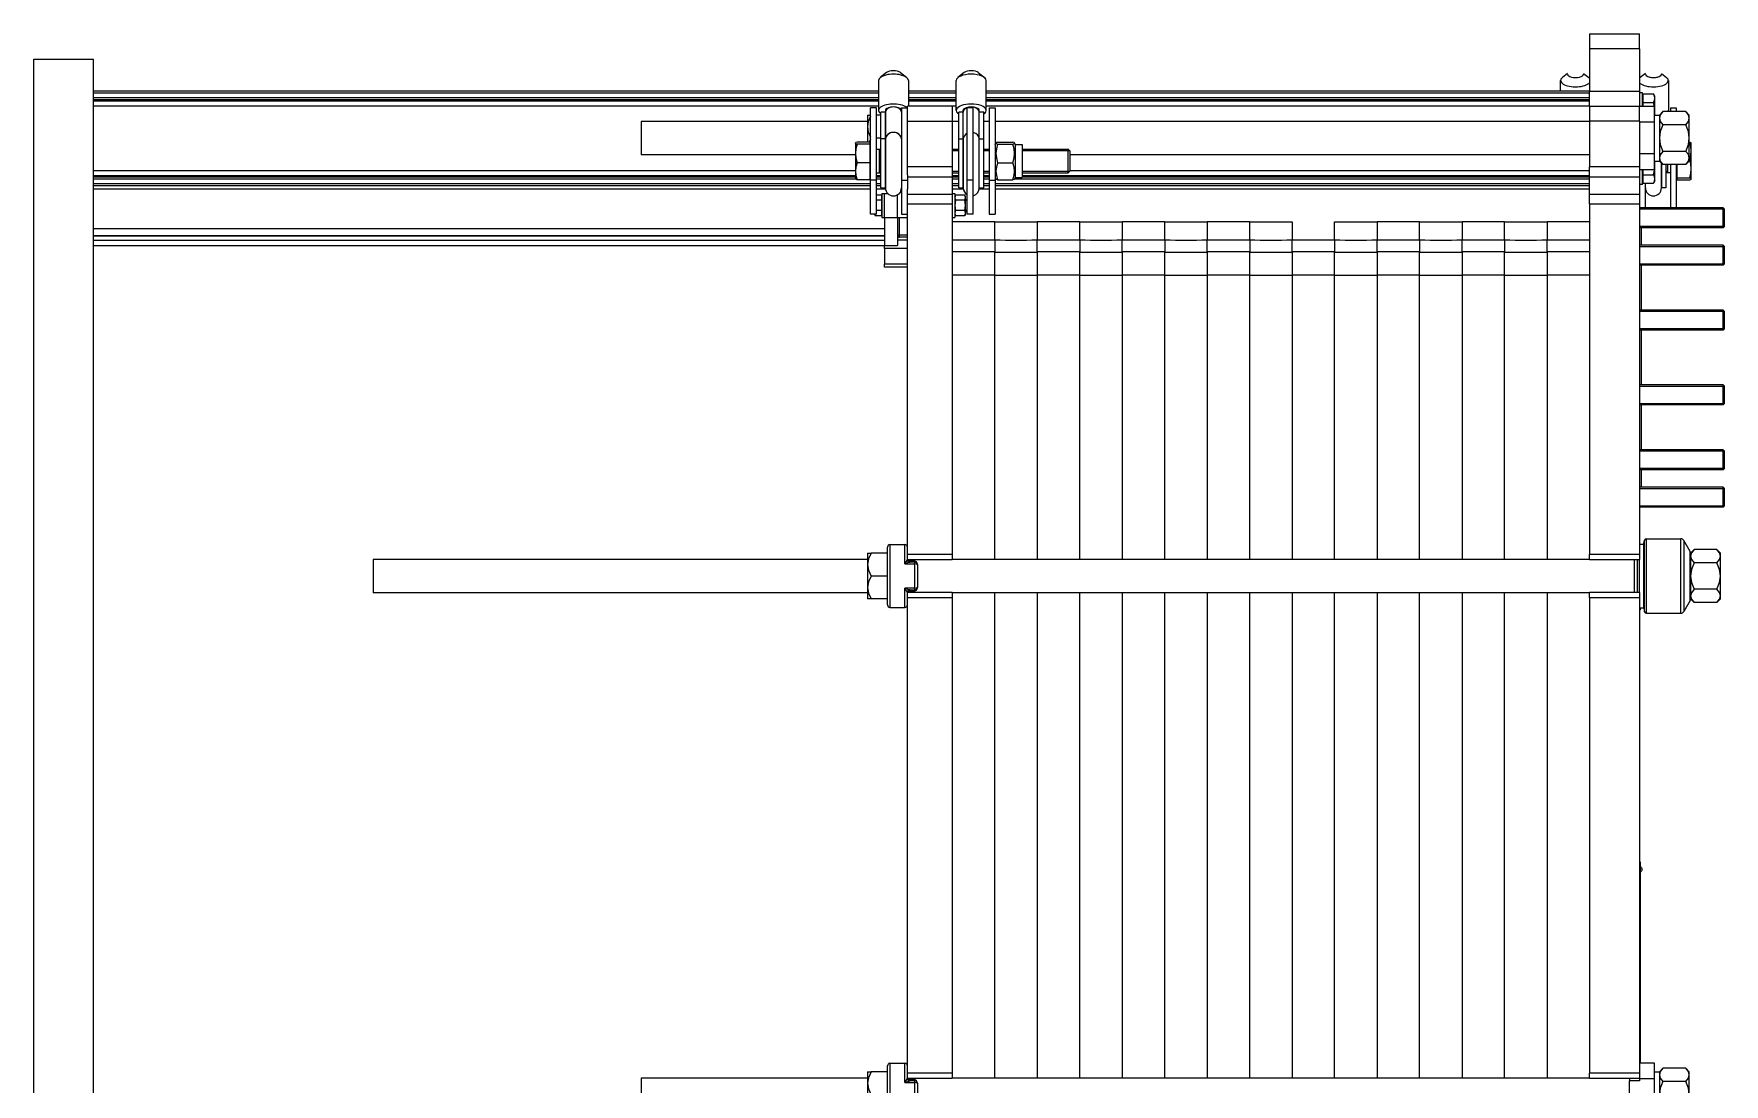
# Model space of a CAD drawing. Extents: x -181672 to 290600, y -29000 to 395522.
# Drawn here: x -168332 to -166637, y 27131 to 28184 of the extents above; entities that cross this region are included whole.
import ezdxf

# ---------------------------------------------------------------- set-up
doc = ezdxf.new("R2010")
doc.units = 0
doc.header["$LTSCALE"] = 10

# ---------------------------------------------------------------- blocks, each defined once
blk = doc.blocks.new('XFM7P20PCW$0$A$C5a31e6e3')
for p, q in [((1560, 2082.5), (1560, 2067.5)), ((1560, 2082.5), (1610, 2082.5)), ((1610, 2067.5), (1610, 2082.5)), ((0, 2057), (60, 2057)), ((0, 0), (0, 2057)), ((60, 0), (60, 2057)), ((1560, 2067.5), (1560, 2025)), ((1610, 2067.5), (1560, 2067.5)), ((1610, 2067.5), (1610, 2025)), ((847, 2035.7), (847, 2005.8)), ((854.9, 2043.6), (848.7, 2038.6)), ((869.1, 2043.6), (875.3, 2038.6)), ((877, 2035.7), (877, 2010)), ((925, 2005.8), (925, 2035.7)), ((932.9, 2043.6), (926.7, 2038.6)), ((947.1, 2043.6), (953.3, 2038.6)), ((955, 2005.8), (955, 2035.7)), ((1531, 2025), (1531, 2035.7)), ((1538, 2042.8), (1532.7, 2038.6)), ((1554, 2042.8), (1559.3, 2038.6)), ((1616, 2042.8), (1610.7, 2038.6)), ((1632, 2042.8), (1637.3, 2038.6)), ((1639, 2035.7), (1639, 2005.8)), ((847, 2025), (60, 2025)), ((847, 2023), (60, 2023)), ((847, 2018.3), (60, 2018.3)), ((925, 2025), (877, 2025)), ((925, 2023), (877, 2023)), ((925, 2018.3), (877, 2018.3)), ((1560, 2025), (955, 2025)), ((1560, 2023), (955, 2023)), ((1560, 2018.3), (955, 2018.3)), ((1560, 2025), (1610, 2025)), ((1560, 2010), (1560, 2025)), ((1610, 2025), (1610, 2010)), ((1613, 2023.5), (1610, 2023.5)), ((1613, 2009.8), (1613, 2023.5)), ((1613.8, 2019.1), (1613, 2019.1)), ((1613.8, 2022.3), (1624.2, 2022.3)), ((1613.8, 2013.7), (1613.8, 2022.3)), ((1625.5, 2020), (1624.2, 2022.3)), ((1625.5, 2018), (1625.5, 2020)), ((1625.5, 2005), (1625.5, 2018)), ((847, 2016.3), (60, 2016.3)), ((847, 2015), (60, 2015)), ((847, 2010), (60, 2010)), ((836, 2001), (839, 2001)), ((836, 2001), (836, 1989.5)), ((845, 2008.2), (839, 2008.2)), ((839, 1935.7), (839, 2008.2)), ((845, 1935.7), (845, 2008.2)), ((849.5, 2001), (845, 2001)), ((849.5, 1977.1), (849.5, 2003.9)), ((854, 2003.9), (849.5, 2003.9)), ((854, 2005.8), (854, 2003.9)), ((854, 2003.9), (854, 1977.1)), ((854, 1977.1), (854, 2003.9)), ((870, 2008.2), (870, 1935.7)), ((870, 2008.2), (876, 2008.2)), ((876, 1995), (876, 2010)), ((921, 2010), (876, 2010)), ((925, 2016.3), (877, 2016.3)), ((925, 2015), (877, 2015)), ((925, 2010), (877, 2010)), ((921, 2010), (921, 1995)), ((927.5, 1977.1), (927.5, 2003.9)), ((932, 2003.9), (927.5, 2003.9)), ((932, 2003.9), (932, 2005.8)), ((932, 1977.1), (932, 2003.9)), ((932, 1977.1), (932, 2003.9)), ((942, 2008.2), (936, 2008.2)), ((936, 1935.7), (936, 2008.2)), ((942, 1935.7), (942, 2008.2)), ((948, 2003.9), (948, 2005.8)), ((948, 1977.1), (948, 2003.9)), ((948, 1977.1), (948, 2003.9)), ((952.5, 2003.9), (948, 2003.9)), ((952.5, 1977.1), (952.5, 2003.9)), ((1560, 2016.3), (955, 2016.3)), ((1560, 2015), (955, 2015)), ((1560, 2010), (955, 2010)), ((958, 2008.2), (958, 1935.7)), ((958, 2008.2), (964, 2008.2)), ((964, 2008.2), (964, 1935.7)), ((1560, 2010), (1610, 2010)), ((1560, 2010), (1560, 1995)), ((1610, 1995), (1610, 2010)), ((1625, 2009.8), (1610, 2009.8)), ((1613.8, 2013.7), (1624.2, 2013.7)), ((1613.8, 2009.8), (1613.8, 2013.7)), ((1625, 1993.9), (1625, 2009.8)), ((1625, 2001), (1630, 2001)), ((1625.2, 2001), (1625.5, 2005)), ((1625.5, 2001), (1625.5, 2005)), ((1630, 2001), (1633.6, 2004.6)), ((1630, 2001), (1630, 1955)), ((1630, 2001), (1630, 1997.9)), ((1656.4, 2004.6), (1633.6, 2004.6)), ((1641, 2008.2), (1641, 2004.6)), ((1641, 2008.2), (1647, 2008.2)), ((1647, 2008.2), (1647, 2004.6)), ((1660, 2001), (1656.4, 2004.6)), ((1660, 1997.9), (1660, 2001)), ((609, 1994.7), (609, 1961.3)), ((836, 1994.7), (609, 1994.7)), ((836, 1989.5), (836, 1973.8)), ((876, 1995), (921, 1995)), ((876, 1949.3), (876, 1995)), ((921, 1995), (921, 1949.3)), ((927.5, 1994.7), (921, 1994.7)), ((958, 1994.7), (952.5, 1994.7)), ((1560, 1994.7), (964, 1994.7)), ((1560, 1995), (1560, 1949.3)), ((1610, 1995), (1560, 1995)), ((1610, 1995), (1610, 1949.3)), ((1625, 1993.9), (1610, 1993.9)), ((1625, 1962.1), (1625, 1993.9)), ((1630, 1997.9), (1630, 1978)), ((1656.4, 1991.3), (1633.6, 1991.3)), ((1660, 1978), (1660, 1997.9)), ((824, 1973), (824, 1973.1)), ((824, 1973), (824, 1972.9)), ((824, 1972.9), (824, 1962.6)), ((838.2, 1973.8), (825.6, 1973.8)), ((838.2, 1972), (825.6, 1972)), ((839, 1977), (837.5, 1973.8)), ((838.2, 1973.8), (838.2, 1972)), ((838.2, 1972), (838.2, 1953.2)), ((838.2, 1971.6), (839, 1971.6)), ((849.5, 1978), (845, 1978)), ((845, 1967), (849.5, 1967)), ((848, 1943), (848, 1967)), ((854, 1977.1), (849.5, 1977.1)), ((849.5, 1928), (849.5, 1977.1)), ((854, 1977.1), (854, 1928)), ((854, 1928), (854, 1977.1)), ((921, 1967), (927.5, 1967)), ((927.5, 1928), (927.5, 1977.1)), ((927.5, 1977.1), (932, 1977.1)), ((932, 1977.1), (932, 1928)), ((932, 1928), (932, 1977.1)), ((948, 1928), (948, 1977.1)), ((948, 1977.1), (952.5, 1977.1)), ((948, 1928), (948, 1977.1)), ((952.5, 1928), (952.5, 1977.1)), ((952.5, 1967), (958, 1967)), ((964, 1971.6), (964.8, 1973.1)), ((966.4, 1973.8), (981.8, 1973.8)), ((966.4, 1972), (981.8, 1972)), ((984.2, 1971.6), (983.4, 1973.1)), ((984.2, 1971.6), (984.2, 1938.4)), ((984.2, 1971.6), (991.1, 1971.6)), ((991.1, 1971.6), (991.1, 1938.4)), ((991.1, 1967), (1037.2, 1967)), ((1037.2, 1943), (1037.2, 1967)), ((1039, 1965.2), (1037.2, 1967)), ((1630, 1978), (1630, 1958.1)), ((1660, 1958.1), (1660, 1978)), ((1660, 1973.8), (1660.4, 1973.8)), ((1660.4, 1973.8), (1662, 1973.1)), ((1662, 1973), (1662, 1973.1)), ((1662, 1965.3), (1662, 1973)), ((824, 1961.3), (609, 1961.3)), ((824, 1962.6), (824, 1944.7)), ((838.2, 1953.2), (825.6, 1953.2)), ((838.2, 1953.2), (838.2, 1936.2)), ((849.5, 1965.2), (848, 1965.2)), ((876, 1941), (876, 1949.3)), ((921, 1949.3), (876, 1949.3)), ((927.5, 1965.2), (921, 1965.2)), ((921, 1949.3), (921, 1939.3)), ((958, 1965.2), (952.5, 1965.2)), ((966.4, 1953.2), (981.8, 1953.2)), ((1039, 1965.2), (991.1, 1965.2)), ((1039, 1965.2), (1039, 1944.8)), ((1560, 1961.3), (1039, 1961.3)), ((1560, 1939.3), (1560, 1949.3)), ((1610, 1949.3), (1560, 1949.3)), ((1625, 1962.1), (1610, 1962.1)), ((1610, 1949.3), (1610, 1939.3)), ((1625, 1946.2), (1625, 1962.1)), ((1625.5, 1950), (1625, 1955)), ((1625, 1955), (1630, 1955)), ((1625.5, 1950), (1625.5, 1955)), ((1625.5, 1937), (1625.5, 1950)), ((1630, 1958.1), (1630, 1955)), ((1630, 1955), (1633.6, 1951.4)), ((1632, 1928), (1632, 1953)), ((1632, 1953), (1632, 1928)), ((1656.4, 1964.7), (1633.6, 1964.7)), ((1656.4, 1951.4), (1633.6, 1951.4)), ((1636.5, 1951.4), (1636.5, 1928)), ((1638, 1951.4), (1638, 1943)), ((1641, 1951.4), (1641, 1908.1)), ((1647, 1951.4), (1647, 1908.1)), ((1647.8, 1938), (1647.8, 1951.4)), ((1660, 1955), (1656.4, 1951.4)), ((1660, 1955), (1660, 1958.1)), ((1660, 1956.8), (1660.4, 1956.8)), ((1662, 1947.4), (1662, 1965.3)), ((824, 1945), (60, 1945)), ((824, 1940), (60, 1940)), ((824, 1938.7), (60, 1938.7)), ((824.3, 1936.7), (60, 1936.7)), ((824, 1944.7), (824, 1937)), ((824, 1937), (824, 1936.9)), ((825.6, 1936.2), (824, 1936.9)), ((838.2, 1936.2), (825.6, 1936.2)), ((838.2, 1938.4), (839, 1938.4)), ((839, 1936.7), (838.2, 1936.7)), ((845, 1935.7), (839, 1935.7)), ((839, 1901.8), (839, 1935.7)), ((845, 1943), (849.5, 1943)), ((849.5, 1940), (845, 1940)), ((849.5, 1938.7), (845, 1938.7)), ((849.5, 1936.7), (845, 1936.7)), ((845, 1901.8), (845, 1935.7)), ((848, 1944.8), (849.5, 1944.8)), ((870, 1935.7), (870, 1901.8)), ((870, 1935.7), (876, 1935.7)), ((876, 1941), (876, 1935.7)), ((876, 1939.3), (921, 1939.3)), ((876, 1935.7), (876, 1926.7)), ((921, 1944.8), (927.5, 1944.8)), ((921, 1943), (927.5, 1943)), ((927.5, 1940), (921, 1940)), ((921, 1939.3), (921, 1921.4)), ((927.5, 1938.7), (921, 1938.7)), ((927.5, 1936.7), (921, 1936.7)), ((942, 1935.7), (936, 1935.7)), ((936, 1901.8), (936, 1935.7)), ((942, 1901.8), (942, 1935.7)), ((952.5, 1944.8), (958, 1944.8)), ((952.5, 1943), (958, 1943)), ((958, 1940), (952.5, 1940)), ((958, 1938.7), (952.5, 1938.7)), ((958, 1936.7), (952.5, 1936.7)), ((958, 1935.7), (958, 1901.8)), ((958, 1935.7), (964, 1935.7)), ((964, 1938.4), (964.8, 1936.9)), ((965.1, 1936.7), (964, 1936.7)), ((964, 1935.7), (964, 1901.8)), ((966.4, 1936.2), (981.8, 1936.2)), ((1560, 1936.7), (983.1, 1936.7)), ((984.2, 1938.4), (983.4, 1936.9)), ((984.2, 1938.4), (991.1, 1938.4)), ((991.1, 1944.8), (1039, 1944.8)), ((991.1, 1943), (1037.2, 1943)), ((1560, 1940), (991.1, 1940)), ((1560, 1938.7), (991.1, 1938.7)), ((1039, 1944.8), (1037.2, 1943)), ((1560, 1945), (1039, 1945)), ((1560, 1939.3), (1610, 1939.3)), ((1560, 1921.4), (1560, 1939.3)), ((1625, 1946.2), (1610, 1946.2)), ((1610, 1939.3), (1610, 1921.4)), ((1613, 1931.5), (1613, 1946.2)), ((1613.8, 1935.9), (1613, 1935.9)), ((1613.8, 1941.3), (1613.8, 1946.2)), ((1613.8, 1941.3), (1624.2, 1941.3)), ((1613.8, 1932.7), (1613.8, 1941.3)), ((1613.8, 1932.7), (1624.2, 1932.7)), ((1616, 1908.1), (1616, 1932.7)), ((1625.5, 1935), (1624.2, 1932.7)), ((1625.5, 1935), (1625.5, 1937)), ((1636.5, 1944.8), (1638, 1944.8)), ((1641, 1943), (1636.5, 1943)), ((1647.8, 1938.4), (1647, 1938.4)), ((1647.8, 1938), (1660.4, 1938)), ((1647.8, 1936.2), (1647.8, 1938)), ((1647.8, 1936.2), (1660.4, 1936.2)), ((1662, 1937.1), (1662, 1947.4)), ((1662, 1937), (1662, 1937.1)), ((1662, 1937), (1662, 1936.9)), ((839, 1932), (60, 1932)), ((839, 1930), (60, 1930)), ((60, 1927), (839, 1927)), ((849.5, 1932), (845, 1932)), ((849.5, 1930), (845, 1930)), ((845, 1927), (854.1, 1927)), ((849.9, 1920.9), (845, 1920.9)), ((849.9, 1915.7), (845, 1915.7)), ((849.5, 1928), (854, 1928)), ((849.9, 1920.9), (849.9, 1915.7)), ((849.9, 1918.8), (850.5, 1918.8)), ((849.9, 1915.7), (849.9, 1905.3)), ((850.5, 1922.5), (850.5, 1898.5)), ((850.5, 1922.5), (853, 1922.5)), ((853, 1898.3), (853, 1922.5)), ((853, 1922.5), (856.2, 1922.5)), ((866, 1898.3), (866, 1921.1)), ((870, 1923), (868.2, 1923)), ((869.9, 1927), (870, 1927)), ((876, 1921.4), (876, 1926.7)), ((876, 1912), (876, 1921.4)), ((921, 1921.4), (876, 1921.4)), ((927.5, 1932), (921, 1932)), ((927.5, 1930), (921, 1930)), ((921, 1927), (932.1, 1927)), ((921, 1922.5), (923.5, 1922.5)), ((921, 1921.4), (921, 1912)), ((923.5, 1922.5), (923.5, 1898.5)), ((924.3, 1920.9), (923.5, 1918.3)), ((923.5, 1919.5), (924.3, 1920.9)), ((923.5, 1918.3), (924.3, 1915.7)), ((924.3, 1915.7), (923.5, 1910.5)), ((933.5, 1920.9), (924.3, 1920.9)), ((933.5, 1915.7), (924.3, 1915.7)), ((927.5, 1928), (932, 1928)), ((934.3, 1918.3), (933.5, 1920.9)), ((934.3, 1919.5), (933.5, 1920.9)), ((933.5, 1915.7), (934.3, 1918.3)), ((934.3, 1910.5), (933.5, 1915.7)), ((934.3, 1918.3), (934.3, 1919.5)), ((934.3, 1910.5), (934.3, 1918.3)), ((934.3, 1916.5), (936, 1916.5)), ((936, 1915.4), (934.3, 1915.4)), ((947.9, 1927), (958, 1927)), ((948, 1928), (952.5, 1928)), ((958, 1932), (952.5, 1932)), ((958, 1930), (952.5, 1930)), ((1560, 1932), (964, 1932)), ((1560, 1930), (964, 1930)), ((964, 1927), (1560, 1927)), ((1560, 1912), (1560, 1921.4)), ((1610, 1921.4), (1560, 1921.4)), ((1613, 1931.5), (1610, 1931.5)), ((1610, 1921.4), (1610, 1912)), ((1636.5, 1928), (1632, 1928)), ((845, 1901.8), (839, 1901.8)), ((843, 1901.8), (843, 1901.5)), ((843, 1901.5), (843.8, 1900.1)), ((843.1, 1901.8), (843.8, 1900.1)), ((849.9, 1900.1), (843.8, 1900.1)), ((849.9, 1905.3), (845, 1905.3)), ((849.9, 1905.3), (849.9, 1900.1)), ((849.9, 1902.2), (850.5, 1902.2)), ((850.5, 1898.5), (853, 1898.5)), ((870, 1901.8), (876, 1901.8)), ((876, 1912), (921, 1912)), ((876, 1560.5), (876, 1912)), ((921, 1912), (921, 1560.5)), ((921, 1898.5), (923.5, 1898.5)), ((923.5, 1910.5), (924.3, 1905.3)), ((924.3, 1905.3), (923.5, 1902.7)), ((923.5, 1902.7), (924.3, 1900.1)), ((923.5, 1901.5), (924.3, 1900.1)), ((933.5, 1905.3), (924.3, 1905.3)), ((933.5, 1900.1), (924.3, 1900.1)), ((933.5, 1905.3), (934.3, 1910.5)), ((934.3, 1902.7), (933.5, 1905.3)), ((933.5, 1900.1), (934.3, 1902.7)), ((934.3, 1901.5), (933.5, 1900.1)), ((934.3, 1902.7), (934.3, 1910.5)), ((934.3, 1905.6), (936, 1905.6)), ((934.3, 1904.5), (936, 1904.5)), ((934.3, 1901.5), (934.3, 1902.7)), ((942, 1901.8), (936, 1901.8)), ((958, 1901.8), (964, 1901.8)), ((1560, 1912), (1610, 1912)), ((1560, 1912), (1560, 1560.5)), ((1610, 1912), (1610, 1560.5)), ((1694, 1908.1), (1610, 1908.1)), ((1695, 1906.6), (1610, 1906.6)), ((1694, 1888.1), (1694, 1908.1)), ((1695, 1907.1), (1694, 1908.1)), ((1695, 1907.1), (1695, 1889.1)), ((853, 1887), (60, 1887)), ((853, 1898.3), (853, 1870.2)), ((853, 1898.3), (866, 1898.3)), ((866, 1898.3), (866, 1870.2)), ((876, 1898), (866, 1898)), ((868, 1880.5), (868, 1898)), ((963.6, 1894), (921, 1894)), ((963.6, 1875.8), (963.6, 1894)), ((1006.2, 1894), (1006.2, 1875.8)), ((1048.8, 1894), (1006.2, 1894)), ((1048.8, 1875.8), (1048.8, 1894)), ((1091.4, 1894), (1091.4, 1875.8)), ((1134, 1894), (1091.4, 1894)), ((1134, 1875.8), (1134, 1894)), ((1176.6, 1894), (1176.6, 1875.8)), ((1219.2, 1894), (1176.6, 1894)), ((1219.2, 1875.8), (1219.2, 1894)), ((1261.8, 1894), (1261.8, 1875.8)), ((1304.4, 1875.8), (1304.4, 1894)), ((1347, 1894), (1347, 1875.8)), ((1389.6, 1894), (1347, 1894)), ((1389.6, 1875.8), (1389.6, 1894)), ((1432.2, 1894), (1432.2, 1875.8)), ((1474.8, 1894), (1432.2, 1894)), ((1474.8, 1875.8), (1474.8, 1894)), ((1517.4, 1894), (1517.4, 1875.8)), ((1560, 1894), (1517.4, 1894)), ((1610, 1889.6), (1695, 1889.6)), ((1694, 1888.1), (1610, 1888.1)), ((1612, 1870.5), (1612, 1888.1)), ((1695, 1889.1), (1694, 1888.1)), ((853, 1880), (60, 1880)), ((853, 1879.8), (60, 1879.8)), ((853, 1875.3), (60, 1875.3)), ((853, 1870), (60, 1870)), ((853, 1867.2), (853, 1870.2)), ((853, 1870.2), (866, 1870.2)), ((853, 1867.2), (853, 1851.5)), ((876, 1867.2), (853, 1867.2)), ((868, 1880.5), (866, 1880.5)), ((876, 1875.5), (866, 1875.5)), ((876, 1880.5), (868, 1880.5)), ((868, 1878.5), (868, 1880.5)), ((876, 1878.5), (868, 1878.5)), ((963.6, 1875.8), (921, 1875.8)), ((963.6, 1875.8), (963.6, 1863.8)), ((1006.2, 1863.8), (1006.2, 1875.8)), ((1048.8, 1875.8), (1006.2, 1875.8)), ((1048.8, 1875.8), (1048.8, 1863.8)), ((1091.4, 1863.8), (1091.4, 1875.8)), ((1134, 1875.8), (1091.4, 1875.8)), ((1134, 1875.8), (1134, 1863.8)), ((1176.6, 1863.8), (1176.6, 1875.8)), ((1219.2, 1875.8), (1176.6, 1875.8)), ((1219.2, 1875.8), (1219.2, 1863.8)), ((1261.8, 1863.8), (1261.8, 1875.8)), ((1304.4, 1875.8), (1261.8, 1875.8)), ((1304.4, 1875.8), (1304.4, 1863.8)), ((1347, 1863.8), (1347, 1875.8)), ((1389.6, 1875.8), (1347, 1875.8)), ((1389.6, 1875.8), (1389.6, 1863.8)), ((1432.2, 1863.8), (1432.2, 1875.8)), ((1474.8, 1875.8), (1432.2, 1875.8)), ((1474.8, 1875.8), (1474.8, 1863.8)), ((1517.4, 1863.8), (1517.4, 1875.8)), ((1560, 1875.8), (1517.4, 1875.8)), ((1694, 1870.5), (1610, 1870.5)), ((1695, 1869), (1610, 1869)), ((1694, 1850.5), (1694, 1870.5)), ((1695, 1869.5), (1694, 1870.5)), ((1695, 1869.5), (1695, 1851.5)), ((853, 1848.5), (853, 1851.5)), ((876, 1851.5), (853, 1851.5)), ((876, 1848.5), (853, 1848.5)), ((963.6, 1863.8), (921, 1863.8)), ((963.6, 1840.5), (963.6, 1863.8)), ((1006.2, 1863.8), (1006.2, 1840.5)), ((1048.8, 1863.8), (1006.2, 1863.8)), ((1048.8, 1840.5), (1048.8, 1863.8)), ((1091.4, 1863.8), (1091.4, 1840.5)), ((1134, 1863.8), (1091.4, 1863.8)), ((1134, 1840.5), (1134, 1863.8)), ((1176.6, 1863.8), (1176.6, 1840.5)), ((1219.2, 1863.8), (1176.6, 1863.8)), ((1219.2, 1840.5), (1219.2, 1863.8)), ((1261.8, 1863.8), (1261.8, 1840.5)), ((1304.4, 1863.8), (1261.8, 1863.8)), ((1304.4, 1840.5), (1304.4, 1863.8)), ((1347, 1863.8), (1347, 1840.5)), ((1389.6, 1863.8), (1347, 1863.8)), ((1389.6, 1840.5), (1389.6, 1863.8)), ((1432.2, 1863.8), (1432.2, 1840.5)), ((1474.8, 1863.8), (1432.2, 1863.8)), ((1474.8, 1840.5), (1474.8, 1863.8)), ((1517.4, 1863.8), (1517.4, 1840.5)), ((1560, 1863.8), (1517.4, 1863.8)), ((1610, 1852), (1695, 1852)), ((1694, 1850.5), (1610, 1850.5)), ((1612, 1805.5), (1612, 1850.5)), ((1695, 1851.5), (1694, 1850.5)), ((963.6, 1840.5), (921, 1840.5)), ((963.6, 1555.7), (963.6, 1840.5)), ((1006.2, 1840.5), (1006.2, 1555.7)), ((1048.8, 1840.5), (1006.2, 1840.5)), ((1048.8, 1555.7), (1048.8, 1840.5)), ((1091.4, 1840.5), (1091.4, 1555.7)), ((1134, 1840.5), (1091.4, 1840.5)), ((1134, 1555.7), (1134, 1840.5)), ((1176.6, 1840.5), (1176.6, 1555.7)), ((1219.2, 1840.5), (1176.6, 1840.5)), ((1219.2, 1555.7), (1219.2, 1840.5)), ((1261.8, 1840.5), (1261.8, 1555.7)), ((1304.4, 1840.5), (1261.8, 1840.5)), ((1304.4, 1555.7), (1304.4, 1840.5)), ((1347, 1840.5), (1347, 1555.7)), ((1389.6, 1840.5), (1347, 1840.5)), ((1389.6, 1555.7), (1389.6, 1840.5)), ((1432.2, 1840.5), (1432.2, 1555.7)), ((1474.8, 1840.5), (1432.2, 1840.5)), ((1474.8, 1555.7), (1474.8, 1840.5)), ((1517.4, 1840.5), (1517.4, 1555.7)), ((1560, 1840.5), (1517.4, 1840.5)), ((1694, 1805.5), (1610, 1805.5)), ((1695, 1804), (1610, 1804)), ((1694, 1785.5), (1694, 1805.5)), ((1695, 1804.5), (1694, 1805.5)), ((1695, 1804.5), (1695, 1786.5)), ((1610, 1787), (1695, 1787)), ((1694, 1785.5), (1610, 1785.5)), ((1612, 1730.5), (1612, 1785.5)), ((1695, 1786.5), (1694, 1785.5)), ((1694, 1730.5), (1610, 1730.5)), ((1695, 1729), (1610, 1729)), ((1694, 1710.5), (1694, 1730.5)), ((1695, 1729.5), (1694, 1730.5)), ((1695, 1729.5), (1695, 1711.5)), ((1610, 1712), (1695, 1712)), ((1694, 1710.5), (1610, 1710.5)), ((1612, 1665.5), (1612, 1710.5)), ((1695, 1711.5), (1694, 1710.5)), ((1694, 1665.5), (1610, 1665.5)), ((1695, 1664), (1610, 1664)), ((1694, 1645.5), (1694, 1665.5)), ((1695, 1664.5), (1694, 1665.5)), ((1695, 1664.5), (1695, 1646.5)), ((1610, 1647), (1695, 1647)), ((1694, 1645.5), (1610, 1645.5)), ((1612, 1627.9), (1612, 1645.5)), ((1695, 1646.5), (1694, 1645.5)), ((1694, 1627.9), (1610, 1627.9)), ((1694, 1607.9), (1694, 1627.9)), ((1695, 1626.9), (1694, 1627.9)), ((1695, 1626.4), (1610, 1626.4)), ((1695, 1626.9), (1695, 1608.9)), ((1610, 1609.4), (1695, 1609.4)), ((1694, 1607.9), (1610, 1607.9)), ((1695, 1608.9), (1694, 1607.9)), ((836, 1562), (839.6, 1562)), ((836, 1562), (836, 1550.5)), ((856, 1562), (839.6, 1562)), ((856, 1510), (856, 1568)), ((858.5, 1570.5), (858.5, 1507.5)), ((858.5, 1570.5), (873.5, 1570.5)), ((873.5, 1551.2), (873.5, 1570.5)), ((876, 1555.5), (876, 1560.5)), ((921, 1560.5), (876, 1560.5)), ((921, 1560.5), (921, 1555.5)), ((1560, 1555.5), (1560, 1560.5)), ((1610, 1560.5), (1560, 1560.5)), ((1610, 1571), (1614.3, 1571)), ((1610, 1560.5), (1610, 1555.5)), ((1614.3, 1571.6), (1615.2, 1574.9)), ((1614.3, 1506.4), (1614.3, 1571.6)), ((1615.2, 1503.1), (1615.2, 1574.9)), ((1617, 1501.8), (1617, 1576.2)), ((1617, 1576.2), (1651.6, 1576.2)), ((1651.6, 1501.8), (1651.6, 1576.2)), ((1654.4, 1574.6), (1654.4, 1503.4)), ((1660.8, 1563.6), (1654.4, 1574.6)), ((1660.8, 1514.4), (1660.8, 1563.6)), ((1661.2, 1562), (1664.8, 1565.6)), ((1661.2, 1562), (1661.2, 1558.9)), ((1687.7, 1565.6), (1664.8, 1565.6)), ((1691.2, 1562), (1687.7, 1565.6)), ((1691.2, 1558.9), (1691.2, 1562)), ((340.2, 1555.7), (340.2, 1522.3)), ((836, 1555.7), (340.2, 1555.7)), ((836, 1550.5), (836, 1527.5)), ((873.5, 1551.2), (883.5, 1551.2)), ((876, 1556), (875.8, 1555.3)), ((876, 1555.5), (921, 1555.5)), ((883.5, 1553), (878.5, 1553)), ((879, 1555.5), (879, 1554)), ((879, 1553), (879, 1554)), ((883.5, 1554), (879, 1554)), ((883.5, 1554), (883.5, 1555.5)), ((883.5, 1553), (883.5, 1554)), ((883.5, 1551.2), (883.5, 1553)), ((883.5, 1526.8), (883.5, 1551.2)), ((886, 1550.5), (886, 1550.2)), ((886, 1550.2), (886, 1527.8)), ((1560, 1555.7), (921, 1555.7)), ((1560, 1555.5), (1610, 1555.5)), ((1605, 1522.5), (1605, 1555.5)), ((1608, 1522.5), (1608, 1555.5)), ((1610, 1522.5), (1610, 1555.5)), ((1661.2, 1558.9), (1661.2, 1539)), ((1687.7, 1552.3), (1664.8, 1552.3)), ((1691.2, 1539), (1691.2, 1558.9)), ((836, 1527.5), (836, 1516)), ((856, 1539), (839.6, 1539)), ((883.5, 1526.8), (873.5, 1526.8)), ((873.5, 1507.5), (873.5, 1526.8)), ((883.5, 1525), (883.5, 1526.8)), ((886, 1527.8), (886, 1527.5)), ((1661.2, 1539), (1661.2, 1519.1)), ((1687.7, 1525.7), (1664.8, 1525.7)), ((1691.2, 1519.1), (1691.2, 1539)), ((836, 1522.3), (340.2, 1522.3)), ((839.6, 1516), (836, 1516)), ((856, 1516), (839.6, 1516)), ((875.8, 1522.7), (876, 1522)), ((876, 1517.5), (876, 1522.5)), ((921, 1522.5), (876, 1522.5)), ((876, 1517.5), (921, 1517.5)), ((876, 1040.5), (876, 1517.5)), ((878.5, 1525), (883.5, 1525)), ((879, 1524), (879, 1525)), ((879, 1524), (879, 1522.5)), ((879, 1524), (883.5, 1524)), ((883.5, 1524), (883.5, 1525)), ((883.5, 1522.5), (883.5, 1524)), ((921, 1522.5), (921, 1517.5)), ((1560, 1522.3), (921, 1522.3)), ((921, 1517.5), (921, 1040.5)), ((963.6, 1035.7), (963.6, 1522.3)), ((1006.2, 1522.3), (1006.2, 1035.7)), ((1048.8, 1035.7), (1048.8, 1522.3)), ((1091.4, 1522.3), (1091.4, 1035.7)), ((1134, 1035.7), (1134, 1522.3)), ((1176.6, 1522.3), (1176.6, 1035.7)), ((1219.2, 1035.7), (1219.2, 1522.3)), ((1261.8, 1522.3), (1261.8, 1035.7)), ((1304.4, 1035.7), (1304.4, 1522.3)), ((1347, 1522.3), (1347, 1035.7)), ((1389.6, 1035.7), (1389.6, 1522.3)), ((1432.2, 1522.3), (1432.2, 1035.7)), ((1474.8, 1035.7), (1474.8, 1522.3)), ((1517.4, 1522.3), (1517.4, 1035.7)), ((1560, 1517.5), (1560, 1522.5)), ((1610, 1522.5), (1560, 1522.5)), ((1560, 1517.5), (1610, 1517.5)), ((1560, 1517.5), (1560, 1040.5)), ((1610, 1522.5), (1610, 1517.5)), ((1610, 1517.5), (1610, 1040.5)), ((1660.8, 1514.4), (1654.4, 1503.4)), ((1661.2, 1519.1), (1661.2, 1516)), ((1661.2, 1516), (1664.8, 1512.4)), ((1687.7, 1512.4), (1664.8, 1512.4)), ((1691.2, 1516), (1687.7, 1512.4)), ((1691.2, 1516), (1691.2, 1519.1)), ((858.5, 1507.5), (873.5, 1507.5)), ((1610, 1507), (1614.3, 1507)), ((1611, 1505), (1610, 1505)), ((1611, 1505), (1611, 1507)), ((1614.3, 1506.4), (1615.2, 1503.1)), ((1617, 1501.8), (1651.6, 1501.8)), ((1610.8, 1252.5), (1610, 1252.5)), ((1610, 1247.5), (1610.8, 1247.5)), ((1610.8, 1252.5), (1610.8, 1247.5)), ((1610.8, 1247.5), (1610.8, 1050.8)), ((609, 1035.7), (609, 1002.3)), ((836, 1035.7), (609, 1035.7)), ((836, 1042), (839.6, 1042)), ((836, 1042), (836, 1030.5)), ((856, 1042), (839.6, 1042)), ((856, 990), (856, 1048)), ((858.5, 1050.5), (858.5, 987.5)), ((858.5, 1050.5), (873.5, 1050.5)), ((873.5, 1031.2), (873.5, 1050.5)), ((876, 1036), (875.8, 1035.3)), ((876, 1035.5), (876, 1040.5)), ((921, 1040.5), (876, 1040.5)), ((876, 1035.5), (921, 1035.5)), ((879, 1035.5), (879, 1034)), ((879, 1033), (879, 1034)), ((883.5, 1034), (879, 1034)), ((883.5, 1034), (883.5, 1035.5)), ((883.5, 1033), (883.5, 1034)), ((921, 1040.5), (921, 1035.5)), ((1560, 1035.7), (921, 1035.7)), ((1560, 1035.5), (1560, 1040.5)), ((1610, 1040.5), (1560, 1040.5)), ((1560, 1035.5), (1610, 1035.5)), ((1600, 1035.5), (1600, 1033)), ((1625, 1050.8), (1610, 1050.8)), ((1610, 1040.5), (1610, 1035.5)), ((1610, 1035.5), (1610, 1034.9)), ((1610, 1034.9), (1610, 1033)), ((1625, 1034.9), (1610, 1034.9)), ((1625, 1034.9), (1625, 1050.8)), ((1625, 1042), (1630, 1042)), ((1625, 1003.1), (1625, 1034.9)), ((1630, 1042), (1633.6, 1045.6)), ((1630, 1042), (1630, 996)), ((1630, 1042), (1630, 1038.9)), ((1630, 1038.9), (1630, 1019)), ((1656.4, 1045.6), (1633.6, 1045.6)), ((1660, 1042), (1656.4, 1045.6)), ((1660, 1038.9), (1660, 1042)), ((1660, 1019), (1660, 1038.9)), ((836, 1030.5), (836, 1007.5)), ((873.5, 1031.2), (883.5, 1031.2)), ((883.5, 1033), (878.5, 1033)), ((883.5, 1031.2), (883.5, 1033)), ((883.5, 1006.8), (883.5, 1031.2)), ((886, 1030.5), (886, 1030.2)), ((886, 1030.2), (886, 1007.8)), ((1610, 1033), (1600, 1033)), ((1600, 1005), (1600, 1033)), ((1656.4, 1032.3), (1633.6, 1032.3))]:
    blk.add_line(p, q)
at = {"flags": 128}
for points in [[(1625.5, 2018), (1625.2, 2020.1), (1624.2, 2022.3)], [(1624.2, 2013.7), (1625.2, 2015.9), (1625.5, 2018)], [(1625.5, 2005), (1625.2, 2009.2), (1624.2, 2013.7)], [(1633.6, 2004.6), (1630.9, 2001.2), (1630, 1997.9)], [(1660, 1997.9), (1659.1, 2001.2), (1656.4, 2004.6)], [(839, 2000), (836.8, 1994.7), (836, 1989.5)], [(836, 1989.5), (836.8, 1984.3), (839, 1979)], [(1630, 1997.9), (1630.9, 1994.7), (1633.6, 1991.3)], [(1633.6, 1991.3), (1630.9, 1984.5), (1630, 1978)], [(1656.4, 1991.3), (1659.1, 1994.6), (1660, 1997.9)], [(1660, 1978), (1659.1, 1984.6), (1656.4, 1991.3)], [(825.6, 1973.8), (824.4, 1973.4), (824, 1972.9)], [(824, 1972.9), (824.4, 1972.5), (825.6, 1972)], [(825.6, 1972), (824.4, 1967.1), (824, 1962.6)], [(966.4, 1973.8), (965.2, 1973.4), (964.8, 1972.9), (965.2, 1972.5), (966.4, 1972)], [(966.4, 1972), (965.2, 1967.1), (964.8, 1962.6), (965.2, 1958.2), (966.4, 1953.2)], [(981.8, 1972), (983, 1972.5), (983.4, 1972.9), (983, 1973.4), (981.8, 1973.8)], [(981.8, 1953.2), (983, 1958.2), (983.4, 1962.6), (983, 1967.1), (981.8, 1972)], [(1630, 1978), (1630.9, 1971.5), (1633.6, 1964.7)], [(1656.4, 1964.7), (1659.1, 1971.4), (1660, 1978)], [(1662, 1965.3), (1661.6, 1969.4), (1660.4, 1973.8)], [(824, 1962.6), (824.4, 1958.1), (825.6, 1953.2)], [(825.6, 1953.2), (824.4, 1948.8), (824, 1944.7)], [(966.4, 1953.2), (965.2, 1948.7), (964.8, 1944.7), (965.2, 1940.7), (966.4, 1936.2)], [(981.8, 1936.2), (983, 1940.7), (983.4, 1944.7), (983, 1948.7), (981.8, 1953.2)], [(1624.2, 1941.3), (1625.2, 1945.8), (1625.5, 1950)], [(1633.6, 1964.7), (1630.9, 1961.3), (1630, 1958.1)], [(1630, 1958.1), (1630.9, 1954.8), (1633.6, 1951.4)], [(1660, 1958.1), (1659.1, 1961.4), (1656.4, 1964.7)], [(1656.4, 1951.4), (1659.1, 1954.8), (1660, 1958.1)], [(1660.4, 1956.8), (1661.6, 1961.2), (1662, 1965.3)], [(1662, 1947.4), (1661.6, 1951.9), (1660.4, 1956.8)], [(824, 1944.7), (824.4, 1940.6), (825.6, 1936.2)], [(966.4, 1936.2), (965.3, 1936.6), (964.8, 1936.9)], [(983.4, 1936.9), (982.9, 1936.6), (981.8, 1936.2)], [(1625.5, 1937), (1625.2, 1939.1), (1624.2, 1941.3)], [(1624.2, 1932.7), (1625.2, 1934.9), (1625.5, 1937)], [(1660.4, 1938), (1661.6, 1942.9), (1662, 1947.4)], [(1662, 1937.1), (1661.6, 1937.5), (1660.4, 1938)], [(1660.4, 1936.2), (1661.6, 1936.6), (1662, 1937.1)], [(839.6, 1562), (836.9, 1556.1), (836, 1550.5)], [(1664.8, 1565.6), (1662.1, 1562.2), (1661.2, 1558.9)], [(1691.2, 1558.9), (1690.3, 1562.2), (1687.7, 1565.6)], [(836, 1550.5), (836.9, 1544.9), (839.6, 1539)], [(875.8, 1555.3), (874.8, 1553.7), (873.5, 1551.2)], [(873.5, 1551.2), (876.3, 1552.4), (878.5, 1553)], [(886, 1550.8), (885.2, 1553.1), (883.5, 1554)], [(1661.2, 1558.9), (1662.1, 1555.7), (1664.8, 1552.3)], [(1664.8, 1552.3), (1662.1, 1545.5), (1661.2, 1539)], [(1687.7, 1552.3), (1690.3, 1555.6), (1691.2, 1558.9)], [(1691.2, 1539), (1690.3, 1545.6), (1687.7, 1552.3)], [(839.6, 1539), (836.9, 1533.1), (836, 1527.5)], [(836, 1527.5), (836.9, 1521.9), (839.6, 1516)], [(878.5, 1525), (876.3, 1525.6), (873.5, 1526.8)], [(873.5, 1526.8), (874.8, 1524.3), (875.8, 1522.7)], [(883.5, 1524), (885.2, 1524.9), (886, 1527.2)], [(1661.2, 1539), (1662.1, 1532.5), (1664.8, 1525.7)], [(1664.8, 1525.7), (1662.1, 1522.3), (1661.2, 1519.1)], [(1687.7, 1525.7), (1690.3, 1532.4), (1691.2, 1539)], [(1691.2, 1519.1), (1690.3, 1522.4), (1687.7, 1525.7)], [(1661.2, 1519.1), (1662.1, 1515.8), (1664.8, 1512.4)], [(1687.7, 1512.4), (1690.3, 1515.8), (1691.2, 1519.1)], [(839.6, 1042), (836.9, 1036.1), (836, 1030.5)], [(875.8, 1035.3), (874.8, 1033.7), (873.5, 1031.2)], [(886, 1030.8), (885.2, 1033.1), (883.5, 1034)], [(1633.6, 1045.6), (1630.9, 1042.2), (1630, 1038.9)], [(1630, 1038.9), (1630.9, 1035.7), (1633.6, 1032.3)], [(1660, 1038.9), (1659.1, 1042.2), (1656.4, 1045.6)], [(1656.4, 1032.3), (1659.1, 1035.6), (1660, 1038.9)], [(836, 1030.5), (836.9, 1024.9), (839.6, 1019)], [(873.5, 1031.2), (876.3, 1032.4), (878.5, 1033)], [(1633.6, 1032.3), (1630.9, 1025.5), (1630, 1019)], [(1660, 1019), (1659.1, 1025.6), (1656.4, 1032.3)]]:
    blk.add_lwpolyline(points, dxfattribs=at)
for centre, radius, start, end in [((862, 1928), 8, 180, 0), ((940, 1928), 8, 180, 240.0909), ((940, 1928), 8, 284.5589, 0), ((1624, 1928), 8, 180, 0), ((984.9, 3893.9), 2000, 269.3898, 270.6102), ((1070.1, 3893.9), 2000, 269.3898, 270.6102), ((1155.3, 3893.9), 2000, 269.3898, 270.6102), ((1240.5, 3893.9), 2000, 269.3898, 270.6102), ((1325.7, 3893.9), 2000, 269.3898, 270.6102), ((1410.9, 3893.9), 2000, 269.3898, 270.6102), ((1496.1, 3893.9), 2000, 269.3898, 270.6102), ((868, 1880.5), 2, 180, 270), ((858.5, 1568), 2.5, 90, 180), ((873.5, 1568), 2.5, 0, 90), ((1617, 1574.4), 1.89, 90, 165), ((1651.6, 1573), 3.25, 30, 90), ((1658, 1562), 3.25, 0, 30), ((879, 1556), 3, 189.5941, 270), ((883.5, 1550.5), 2.5, 0, 90), ((883.5, 1527.5), 2.5, 270, 0), ((858.5, 1510), 2.5, 180, 270), ((873.5, 1510), 2.5, 270, 0), ((879, 1522), 3, 90, 170.4059), ((1658, 1516), 3.25, 330, 0), ((1617, 1503.6), 1.89, 195, 270), ((1651.6, 1505), 3.25, 270, 330), ((1610.2, 1245), 2.53, 284.4121, 75.5879), ((858.5, 1048), 2.5, 90, 180), ((873.5, 1048), 2.5, 0, 90), ((879, 1036), 3, 189.5941, 270), ((883.5, 1030.5), 2.5, 0, 90)]:
    blk.add_arc(centre, radius, start, end)
for centre, major_axis, ratio, start_param, end_param in [((862, 2035.7), (15, 0), 0.422618, 0, 3.141593), ((862, 2042), (-8, 0), 0.422618, 3.626705, 5.798073), ((862, 2042), (8, 0), 0.422618, 0.485112, 2.65648), ((940, 2035.7), (-15, 0), 0.422618, 3.141593, 6.283185), ((940, 2042), (8, 0), 0.422618, 0.485112, 2.65648), ((1546, 2035.7), (-15, 0), 0.422618, 5.798073, 9.05757), ((1546, 2042), (-8, 0), 0.422618, 0, 3.141593), ((1546, 2035.7), (15, 0), 0.422618, 0.367208, 0.485112), ((1624, 2035.7), (-15, 0), 0.422618, 5.798073, 5.915977), ((1624, 2035.7), (15, 0), 0.422618, 3.508801, 6.768298), ((1624, 2042), (8, 0), 0.422618, 3.141593, 6.283185), ((1624, 2042), (-8, 0), 0.422618, 0, 3.141593), ((862, 2005.8), (15, 0), 0.422618, 0.388924, 3.727278), ((862, 2003.9), (8, 0), 0.665463, 1.938896, 3.141593), ((862, 2005.8), (-8, 0), 0.422618, 5.080489, 6.283185), ((862, 2005.3), (8, 0), 0.487998, 1.202696, 1.938896), ((862, 2003.9), (8, 0), 0.665463, 0, 1.202696), ((862, 2005.8), (8, 0), 0.422618, 0, 1.202696), ((940, 2005.8), (-15, 0), 0.422618, 2.555907, 6.868871), ((940, 2003.9), (8, 0), 0.665463, 1.938896, 3.141593), ((940, 2005.8), (-8, 0), 0.422618, 5.080489, 6.283185), ((940, 2005.3), (8, 0), 0.487998, 1.202696, 1.938896), ((940, 2003.9), (8, 0), 0.665463, 0, 1.202696), ((940, 2005.8), (8, 0), 0.422618, 0, 1.202696), ((1624, 2005.8), (15, 0), 0.422618, 6.093523, 6.283185), ((862, 1977.1), (-8, 0), 0.819152, 3.141593, 6.283185), ((862, 1977.1), (8, 0), 0.819152, 0, 3.141593), ((940, 1977.1), (8, 0), 0.819152, 0, 1.316696), ((940, 1977.1), (8, 0), 0.819152, 0, 1.316696), ((940, 1977.1), (-8, 0), 0.819152, 5.234401, 6.283185), ((940, 1977.1), (-8, 0), 0.819152, 5.234401, 6.283185), ((984.9, 3451.8), (2000, 0), 0.788011, 4.701739, 4.723039), ((1070.1, 3451.8), (2000, 0), 0.788011, 4.701739, 4.723039), ((1155.3, 3451.8), (2000, 0), 0.788011, 4.701739, 4.723039), ((1240.5, 3451.8), (2000, 0), 0.788011, 4.701739, 4.723039), ((1325.7, 3451.8), (2000, 0), 0.788011, 4.701739, 4.723039), ((1410.9, 3451.8), (2000, 0), 0.788011, 4.701739, 4.723039), ((1496.1, 3451.8), (2000, 0), 0.788011, 4.701739, 4.723039), ((984.9, 3095), (2000, 0), 0.615661, 4.701739, 4.723039), ((1070.1, 3095), (2000, 0), 0.615661, 4.701739, 4.723039), ((1155.3, 3095), (2000, 0), 0.615661, 4.701739, 4.723039), ((1240.5, 3095), (2000, 0), 0.615661, 4.701739, 4.723039), ((1325.7, 3095), (2000, 0), 0.615661, 4.701739, 4.723039), ((1410.9, 3095), (2000, 0), 0.615661, 4.701739, 4.723039), ((1496.1, 3095), (2000, 0), 0.615661, 4.701739, 4.723039), ((984.9, 2529.1), (2000, 0), 0.344328, 4.701739, 4.723039), ((1070.1, 2529.1), (2000, 0), 0.344328, 4.701739, 4.723039), ((1155.3, 2529.1), (2000, 0), 0.344328, 4.701739, 4.723039), ((1240.5, 2529.1), (2000, 0), 0.344328, 4.701739, 4.723039), ((1325.7, 2529.1), (2000, 0), 0.344328, 4.701739, 4.723039), ((1410.9, 2529.1), (2000, 0), 0.344328, 4.701739, 4.723039), ((1496.1, 2529.1), (2000, 0), 0.344328, 4.701739, 4.723039), ((878.5, 1556), (0, -3), 0.932153, 4.942356, 6.283185), ((879, 1556.4), (3, 0), 0.791667, 3.537846, 4.712389), ((883.5, 1550.2), (2.5, 0), 0.385965, 0, 1.570796), ((883.5, 1527.8), (2.5, 0), 0.385965, 4.712389, 6.283185), ((878.5, 1522), (0, 3), 0.932153, 0, 1.340829), ((879, 1521.6), (3, 0), 0.791667, 1.570796, 2.745339), ((878.5, 1036), (0, -3), 0.932153, 4.942356, 6.283185), ((879, 1036.4), (3, 0), 0.791667, 3.537846, 4.712389), ((883.5, 1030.2), (2.5, 0), 0.385965, 0, 1.570796)]:
    blk.add_ellipse(centre, major_axis=major_axis, ratio=ratio, start_param=start_param, end_param=end_param)
blk = doc.blocks.new('XFM7P20PCW')
blk.add_blockref('XFM7P20PCW$0$A$C5a31e6e3', (-168331.92414, 26101.77408))

msp = doc.modelspace()

# ---------------------------------------------------------------- block references
msp.add_blockref('XFM7P20PCW', (0, 0))

doc.saveas('drawing.dxf')
